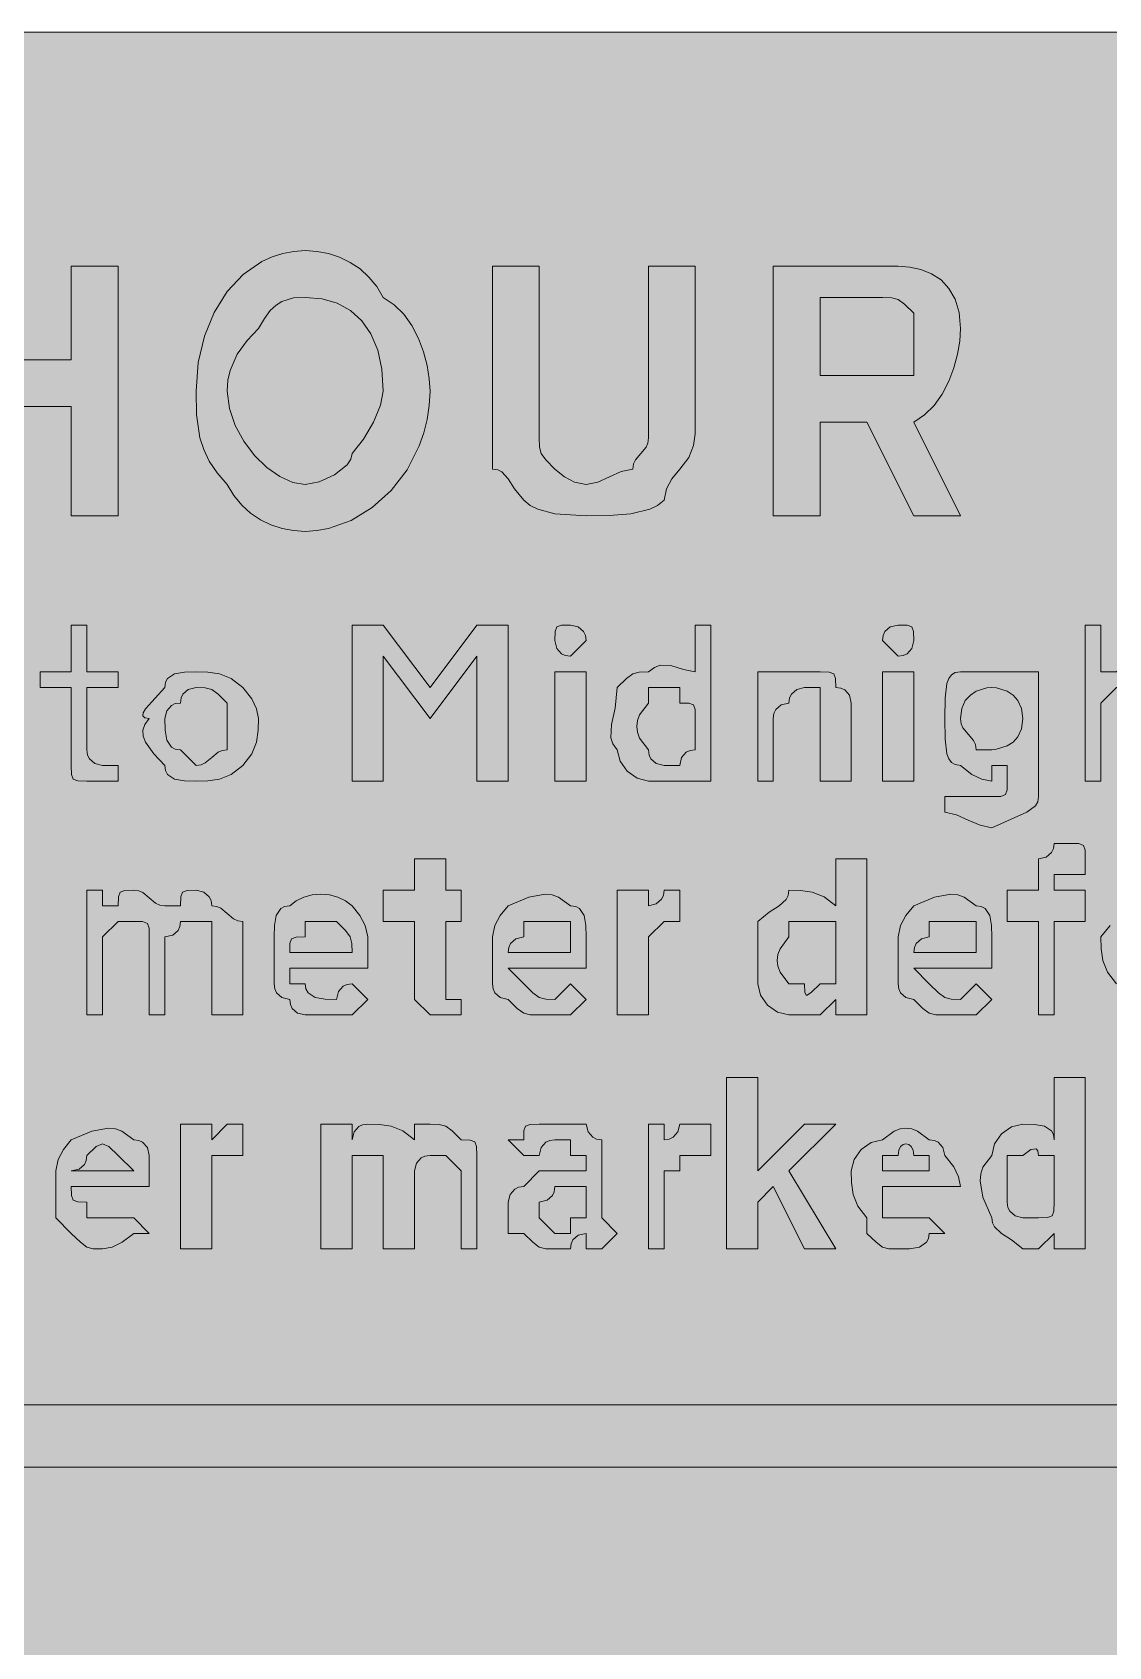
# Model space of a CAD drawing. Header units: metres. Extents: x 10 to 558, y 10 to 259.
# Drawn here: x 201.2 to 284, y 134.5 to 258.7 of the extents above; entities that cross this region are included whole.
import ezdxf

# ---------------------------------------------------------------- set-up
doc = ezdxf.new("R2010")
doc.units = ezdxf.units.M
for name, color, linetype, true_color in [('FILL_FIREBRICK_C36B00', 7, 'Continuous', 0xc36b00), ('FILL_WHITE_FFFFFF', 7, 'Continuous', 0xffffff), ('STROKE_WHITE_FFFFFF', 7, 'Continuous', 0xffffff)]:
    doc.layers.add(name, color=color, linetype=linetype, true_color=true_color)

msp = doc.modelspace()

# ---------------------------------------------------------------- hatches: boundary and pattern name
at = {"layer": 'FILL_FIREBRICK_C36B00', "true_color": 0xc36b00}
h = msp.add_hatch(color=7, dxfattribs=at)
h.dxf.hatch_style = 1
h.paths.add_polyline_path([(551.8, 258.67), (552.54, 258.51), (553.8, 257.97), (554.83, 257.2), (555.75, 256.32), (556.54, 255.82), (557.14, 255.23), (557.56, 254.59), (557.85, 253.92), (558.11, 252.61), (558.15, 251.52), (558.15, 17.52), (558.15, 15.12), (557.44, 14.24), (556.95, 13.47), (556.46, 12.93), (556.15, 12.77), (555.75, 12.72), (555.3, 11.93), (554.83, 11.33), (554.34, 10.91), (553.8, 10.62), (552.54, 10.36), (550.95, 10.32), (16.95, 10.32), (13.35, 10.32), (13.3, 10.72), (13.14, 11.03), (12.6, 11.52), (11.83, 12.01), (10.95, 12.72), (10.26, 13.64), (9.9, 14.67), (9.77, 15.93), (9.75, 17.52), (9.75, 251.52), (9.75, 253.92), (9.8, 254.32), (9.94, 254.63), (10.35, 255.12), (10.76, 255.61), (10.9, 255.92), (10.95, 256.32), (11.83, 256.51), (12.6, 256.92), (13.35, 257.52), (14.25, 257.71), (15.15, 258.12), (16.05, 258.53), (16.95, 258.72), (550.95, 258.72), (551.8, 258.67)])
at = {"layer": 'FILL_WHITE_FFFFFF', "true_color": 0xffffff}
h = msp.add_hatch(color=7, dxfattribs=at)
h.dxf.hatch_style = 1
h.paths.add_polyline_path([(223.93, 241.69), (224.79, 241.41), (225.6, 241.02), (226.36, 240.51), (227.04, 239.89), (227.65, 239.16), (228.15, 238.32), (228.99, 237.76), (229.72, 237.03), (230.34, 236.15), (230.85, 235.17), (231.24, 234.14), (231.52, 233.09), (231.69, 232.07), (231.75, 231.12), (231.69, 230.01), (231.53, 228.93), (231.28, 227.9), (230.92, 226.9), (229.98, 225.07), (228.75, 223.47), (227.3, 222.16), (225.67, 221.16), (223.94, 220.54), (223.05, 220.38), (222.15, 220.32), (221.25, 220.38), (220.37, 220.54), (219.51, 220.83), (218.7, 221.22), (217.94, 221.73), (217.26, 222.34), (216.65, 223.08), (216.15, 223.92), (215.36, 224.82), (214.76, 225.72), (214.34, 226.62), (214.05, 227.52), (213.79, 229.32), (213.75, 231.12), (213.91, 233.31), (214.39, 235.34), (215.14, 237.17), (216.15, 238.77), (217.38, 240.08), (218.81, 241.08), (219.59, 241.44), (220.41, 241.7), (221.26, 241.86), (222.15, 241.92), (223.05, 241.86), (223.93, 241.69)])
h.paths.add_polyline_path([(220.35, 238.02), (219.9, 237.73), (219.45, 237.31), (219, 236.71), (218.55, 235.92), (217.67, 235), (216.9, 233.97), (216.36, 232.71), (216.2, 231.97), (216.15, 231.12), (216.31, 229.78), (216.75, 228.48), (217.42, 227.26), (218.25, 226.17), (219.2, 225.25), (220.2, 224.54), (221.2, 224.08), (222.15, 223.92), (223.22, 224.13), (224.4, 224.67), (225.36, 225.44), (225.64, 225.87), (225.75, 226.32), (226.63, 227.41), (227.4, 228.72), (227.94, 230.03), (228.15, 231.12), (228.04, 232.81), (227.72, 234.27), (227.2, 235.51), (226.5, 236.52), (225.63, 237.31), (224.61, 237.87), (223.44, 238.21), (222.15, 238.32), (221.25, 238.28), (220.35, 238.02)], flags=16)
h = msp.add_hatch(color=7, dxfattribs=at)
h.dxf.hatch_style = 1
h.paths.add_polyline_path([(204.15, 229.92), (195.75, 229.92), (195.75, 221.52), (192.15, 221.52), (192.15, 240.72), (195.75, 240.72), (195.75, 233.52), (204.15, 233.52), (204.15, 240.72), (207.75, 240.72), (207.75, 221.52), (204.15, 221.52), (204.15, 229.92)])
h = msp.add_hatch(color=7, dxfattribs=at)
h.dxf.hatch_style = 1
h.paths.add_polyline_path([(240.15, 228.72), (240.15, 227.52), (240.17, 226.81), (240.3, 226.32), (240.66, 225.83), (241.35, 225.12), (242.1, 224.52), (242.87, 224.11), (243.75, 223.92), (244.65, 224.11), (245.55, 224.52), (246.45, 224.93), (247.35, 225.12), (247.4, 225.52), (247.54, 225.83), (247.95, 226.32), (248.36, 226.81), (248.5, 227.12), (248.55, 227.52), (248.55, 228.72), (248.55, 240.72), (252.15, 240.72), (252.15, 228.72), (252.13, 227.82), (252, 226.92), (251.64, 226.02), (250.95, 225.12), (250.35, 224.37), (249.94, 223.6), (249.75, 222.72), (249.25, 222.32), (248.64, 222.03), (247.2, 221.67), (245.53, 221.54), (243.75, 221.52), (241.35, 221.67), (240.04, 222.03), (239.45, 222.32), (238.95, 222.72), (238.24, 223.6), (237.75, 224.37), (237.26, 224.91), (236.95, 225.07), (236.55, 225.12), (236.55, 228.72), (236.55, 240.72), (240.15, 240.72), (240.15, 228.72)])
h = msp.add_hatch(color=7, dxfattribs=at)
h.dxf.hatch_style = 1
h.paths.add_polyline_path([(267.75, 240.72), (268.65, 240.66), (269.51, 240.48), (270.32, 240.15), (271.05, 239.67), (271.66, 239.02), (272.14, 238.19), (272.44, 237.16), (272.55, 235.92), (272.49, 234.97), (272.32, 233.95), (272.04, 232.9), (271.65, 231.87), (271.14, 230.89), (270.52, 230.01), (269.79, 229.28), (268.95, 228.72), (272.55, 221.52), (268.95, 221.52), (265.35, 228.72), (261.75, 228.72), (261.75, 221.52), (258.15, 221.52), (258.15, 240.72), (267.75, 240.72)])
h.paths.add_polyline_path([(268.95, 232.32), (268.95, 234.72), (268.95, 237.12), (268.24, 237.81), (267.75, 238.17), (267.26, 238.3), (266.55, 238.32), (261.75, 238.32), (261.75, 232.32), (266.55, 232.32), (268.95, 232.32)], flags=16)
h = msp.add_hatch(color=7, dxfattribs=at)
h.dxf.hatch_style = 1
h.paths.add_polyline_path([(205.4, 203.12), (205.54, 202.83), (205.95, 202.47), (206.55, 202.32), (207.75, 202.32), (207.75, 201.12), (205.35, 201.12), (204.66, 201.14), (204.3, 201.27), (204.17, 201.63), (204.15, 202.32), (204.15, 208.32), (201.75, 208.32), (201.75, 209.52), (204.15, 209.52), (204.15, 213.12), (205.35, 213.12), (205.35, 209.52), (207.75, 209.52), (207.75, 208.32), (205.35, 208.32), (205.35, 203.52), (205.4, 203.12)])
h = msp.add_hatch(color=7, dxfattribs=at)
h.dxf.hatch_style = 1
h.paths.add_polyline_path([(225.75, 213.12), (228.15, 213.12), (231.75, 208.32), (235.35, 213.12), (237.75, 213.12), (237.75, 201.12), (235.35, 201.12), (235.35, 210.72), (231.75, 205.92), (228.15, 210.72), (228.15, 201.12), (225.75, 201.12), (225.75, 213.12)])
h = msp.add_hatch(color=7, dxfattribs=at)
h.dxf.hatch_style = 1
h.paths.add_polyline_path([(242.55, 210.72), (242.15, 210.77), (241.86, 210.91), (241.5, 211.32), (241.35, 211.92), (241.37, 212.61), (241.5, 212.97), (241.86, 213.1), (242.55, 213.12), (243.15, 212.97), (243.56, 212.61), (243.7, 212.32), (243.75, 211.92), (242.55, 210.72)])
h = msp.add_hatch(color=7, dxfattribs=at)
h.dxf.hatch_style = 1
h.paths.add_polyline_path([(248.55, 201.12), (247.67, 201.33), (246.9, 201.87), (246.36, 202.64), (246.15, 203.52), (245.81, 203.97), (245.64, 204.44), (245.7, 205.47), (245.98, 206.73), (246.15, 208.32), (246.86, 209.01), (247.35, 209.37), (247.84, 209.5), (248.55, 209.52), (249, 209.86), (249.45, 210.03), (250.35, 209.97), (251.25, 209.69), (252.15, 209.52), (252.15, 213.12), (253.35, 213.12), (253.35, 201.12), (252.15, 201.12), (249.75, 201.12), (248.55, 201.12)])
h.paths.add_polyline_path([(251.46, 203.33), (251.75, 203.47), (252.15, 203.52), (252.15, 204.72), (252.15, 205.92), (252.13, 206.61), (252, 206.97), (251.64, 207.1), (250.95, 207.12), (250.95, 208.32), (249.75, 208.32), (248.55, 208.32), (248.55, 207.12), (247.87, 206.22), (247.71, 205.77), (247.65, 205.32), (247.71, 204.87), (247.87, 204.42), (248.55, 203.52), (248.6, 203.12), (248.74, 202.83), (249.15, 202.47), (249.75, 202.32), (250.95, 202.32), (251.1, 202.92), (251.46, 203.33)], flags=16)
h = msp.add_hatch(color=7, dxfattribs=at)
h.dxf.hatch_style = 1
h.paths.add_polyline_path([(268.8, 211.32), (268.44, 210.91), (268.15, 210.77), (267.75, 210.72), (266.55, 211.92), (266.6, 212.32), (266.74, 212.61), (267.15, 212.97), (267.75, 213.12), (268.44, 213.1), (268.8, 212.97), (268.93, 212.61), (268.95, 211.92), (268.8, 211.32)])
h = msp.add_hatch(color=7, dxfattribs=at)
h.dxf.hatch_style = 1
h.paths.add_polyline_path([(286.95, 208.32), (285.75, 208.32), (284.55, 208.32), (283.35, 207.12), (283.35, 201.12), (282.15, 201.12), (282.15, 213.12), (283.35, 213.12), (283.35, 209.52), (284.55, 209.52), (284.95, 209.86), (285.26, 210.03), (285.52, 210.05), (285.75, 209.97), (286.24, 209.69), (286.95, 209.52), (287.55, 209.37), (287.96, 209.01), (288.1, 208.72), (288.15, 208.32), (288.15, 207.12), (288.15, 201.12), (286.95, 201.12), (286.95, 207.12), (286.95, 208.32)])
h = msp.add_hatch(color=7, dxfattribs=at)
h.dxf.hatch_style = 1
h.paths.add_polyline_path([(209.66, 206.13), (209.69, 206.36), (209.85, 206.67), (211.35, 208.32), (211.4, 208.72), (211.56, 209.01), (212.1, 209.37), (212.87, 209.5), (213.75, 209.52), (214.65, 209.5), (215.55, 209.37), (216.45, 209.01), (217.35, 208.32), (218.04, 207.44), (218.4, 206.67), (218.55, 205.92), (218.53, 205.02), (218.4, 204.12), (218.04, 203.22), (217.35, 202.32), (216.45, 201.63), (215.55, 201.27), (214.65, 201.14), (213.75, 201.12), (212.87, 201.14), (212.1, 201.27), (211.56, 201.63), (211.4, 201.92), (211.35, 202.32), (210.49, 203.22), (209.85, 204.12), (209.69, 204.57), (209.66, 205.02), (209.81, 205.47), (210.15, 205.92), (209.81, 205.97), (209.66, 206.13)])
h.paths.add_polyline_path([(212.74, 207.81), (212.6, 207.52), (212.55, 207.12), (212.15, 207.07), (211.86, 206.93), (211.5, 206.52), (211.35, 205.92), (211.37, 205.04), (211.5, 204.27), (211.86, 203.73), (212.15, 203.57), (212.55, 203.52), (213.75, 202.32), (214.15, 202.37), (214.46, 202.51), (214.95, 202.92), (215.44, 203.33), (215.75, 203.47), (216.15, 203.52), (216.15, 205.92), (216.15, 207.12), (215.44, 207.81), (214.95, 208.17), (214.46, 208.3), (213.75, 208.32), (213.15, 208.17), (212.74, 207.81)], flags=16)
h = msp.add_hatch(color=7, dxfattribs=at)
h.dxf.hatch_style = 1
h.paths.add_polyline_path([(241.35, 201.12), (241.35, 209.52), (243.75, 209.52), (243.75, 201.12), (241.35, 201.12)])
h = msp.add_hatch(color=7, dxfattribs=at)
h.dxf.hatch_style = 1
h.paths.add_polyline_path([(259.95, 208.17), (259.54, 207.81), (259.4, 207.52), (259.35, 207.12), (258.75, 206.97), (258.34, 206.61), (258.2, 206.32), (258.15, 205.92), (258.15, 201.12), (256.95, 201.12), (256.95, 209.52), (258.15, 209.52), (260.55, 209.52), (261.75, 209.52), (262.44, 209.5), (262.8, 209.37), (262.93, 209.01), (262.95, 208.32), (263.35, 208.27), (263.64, 208.13), (264, 207.72), (264.15, 207.12), (264.15, 201.12), (261.75, 201.12), (261.75, 207.12), (261.75, 208.32), (260.55, 208.32), (259.95, 208.17)])
h = msp.add_hatch(color=7, dxfattribs=at)
h.dxf.hatch_style = 1
h.paths.add_polyline_path([(266.55, 201.12), (266.55, 209.52), (268.95, 209.52), (268.95, 201.12), (266.55, 201.12)])
h = msp.add_hatch(color=7, dxfattribs=at)
h.dxf.hatch_style = 1
h.paths.add_polyline_path([(278.55, 201.12), (278.55, 199.92), (278.49, 199.52), (278.32, 199.21), (277.65, 198.72), (274.95, 197.52), (274.05, 197.71), (273.15, 198.12), (272.25, 198.53), (271.35, 198.72), (271.35, 199.92), (274.95, 199.92), (275.64, 199.94), (276, 200.07), (276.13, 200.43), (276.15, 201.12), (276.15, 202.32), (274.95, 202.32), (274.95, 201.12), (274.2, 201.27), (273.43, 201.63), (272.55, 202.32), (272.15, 202.38), (271.86, 202.54), (271.64, 202.83), (271.5, 203.22), (271.37, 204.34), (271.35, 205.92), (271.37, 207.49), (271.5, 208.62), (271.64, 209.01), (271.86, 209.29), (272.15, 209.46), (272.55, 209.52), (274.95, 209.52), (276.15, 209.52), (277.35, 209.52), (278.55, 209.52), (278.55, 201.12)])
h.paths.add_polyline_path([(273.75, 208.02), (273.31, 207.73), (272.92, 207.31), (272.65, 206.71), (272.55, 205.92), (272.6, 205.52), (272.74, 205.21), (273.15, 204.72), (273.56, 204.23), (273.7, 203.92), (273.75, 203.52), (274.95, 203.52), (275.32, 203.56), (276.15, 203.82), (276.59, 204.11), (276.97, 204.53), (277.25, 205.13), (277.35, 205.92), (277.25, 206.71), (276.97, 207.31), (276.59, 207.73), (276.15, 208.02), (275.32, 208.28), (274.95, 208.32), (274.57, 208.28), (273.75, 208.02)], flags=16)
h = msp.add_hatch(color=7, dxfattribs=at)
h.dxf.hatch_style = 1
h.paths.add_polyline_path([(279.75, 183.12), (278.55, 183.12), (278.55, 190.32), (276.15, 190.32), (276.15, 192.72), (278.55, 192.72), (278.55, 193.92), (278.55, 195.12), (279.15, 195.27), (279.56, 195.63), (279.7, 195.92), (279.75, 196.32), (280.95, 196.32), (281.64, 196.3), (282, 196.17), (282.13, 195.81), (282.15, 195.12), (282.15, 193.92), (280.95, 193.92), (279.75, 193.92), (279.75, 192.72), (282.15, 192.72), (282.15, 190.32), (279.75, 190.32), (279.75, 183.12)])
h = msp.add_hatch(color=7, dxfattribs=at)
h.dxf.hatch_style = 1
h.paths.add_polyline_path([(234.15, 184.32), (234.15, 183.12), (231.75, 183.12), (230.55, 184.32), (230.55, 185.52), (230.55, 190.32), (228.15, 190.32), (228.15, 192.72), (230.55, 192.72), (230.55, 195.12), (232.95, 195.12), (232.95, 192.72), (234.15, 192.72), (234.15, 190.32), (232.95, 190.32), (232.95, 185.52), (232.95, 184.32), (234.15, 184.32)])
h = msp.add_hatch(color=7, dxfattribs=at)
h.dxf.hatch_style = 1
h.paths.add_polyline_path([(260.55, 183.12), (259.35, 183.12), (258.47, 183.33), (257.7, 183.87), (257.16, 184.64), (256.95, 185.52), (256.95, 190.32), (257.83, 191.03), (258.6, 191.52), (259.14, 192.01), (259.3, 192.32), (259.35, 192.72), (260.25, 192.7), (261.15, 192.57), (262.05, 192.21), (262.95, 191.52), (262.95, 195.12), (265.35, 195.12), (265.35, 183.12), (262.95, 183.12), (262.95, 184.32), (261.75, 183.12), (260.55, 183.12)])
h.paths.add_polyline_path([(262.95, 186.72), (262.95, 189.12), (262.95, 190.32), (261.75, 190.32), (259.35, 190.32), (259.35, 189.12), (258.67, 188.22), (258.51, 187.77), (258.45, 187.32), (258.51, 186.87), (258.67, 186.42), (259.35, 185.52), (260.55, 185.52), (260.57, 184.84), (260.7, 184.62), (261.06, 184.84), (261.75, 185.52), (262.95, 185.52), (262.95, 186.72)], flags=16)
h = msp.add_hatch(color=7, dxfattribs=at)
h.dxf.hatch_style = 1
h.paths.add_polyline_path([(206.55, 191.52), (207.75, 191.52), (207.77, 192.21), (207.9, 192.57), (208.26, 192.7), (208.95, 192.72), (209.35, 192.67), (209.66, 192.53), (210.15, 192.12), (210.64, 191.71), (210.95, 191.57), (211.35, 191.52), (212.55, 191.52), (212.57, 192.21), (212.7, 192.57), (213.06, 192.7), (213.75, 192.72), (214.35, 192.57), (214.76, 192.21), (214.9, 191.92), (214.95, 191.52), (215.35, 191.47), (215.66, 191.33), (216.15, 190.92), (216.64, 190.51), (216.95, 190.37), (217.35, 190.32), (217.35, 189.12), (217.35, 183.12), (214.95, 183.12), (214.95, 189.12), (214.95, 190.32), (213.75, 190.32), (212.55, 190.32), (212.5, 189.92), (212.36, 189.63), (211.95, 189.27), (211.35, 189.12), (211.35, 183.12), (210.15, 183.12), (210.15, 189.12), (210.13, 189.81), (210, 190.17), (209.64, 190.3), (208.95, 190.32), (207.75, 190.32), (206.55, 189.12), (206.55, 183.12), (205.35, 183.12), (205.35, 192.72), (206.55, 192.72), (206.55, 191.52)])
h = msp.add_hatch(color=7, dxfattribs=at)
h.dxf.hatch_style = 1
h.paths.add_polyline_path([(249.15, 191.67), (249.56, 192.03), (249.7, 192.32), (249.75, 192.72), (250.95, 192.72), (250.95, 190.32), (249.75, 190.32), (248.55, 189.12), (248.55, 183.12), (246.15, 183.12), (246.15, 192.72), (248.55, 192.72), (248.55, 191.52), (249.15, 191.67)])
h = msp.add_hatch(color=7, dxfattribs=at)
h.dxf.hatch_style = 1
h.paths.add_polyline_path([(221.14, 183.63), (221, 183.92), (220.95, 184.32), (220.35, 184.47), (219.94, 184.83), (219.8, 185.12), (219.75, 185.52), (219.75, 189.12), (219.77, 190), (219.9, 190.77), (220.26, 191.31), (220.55, 191.47), (220.95, 191.52), (221.45, 191.91), (222.04, 192.19), (222.68, 192.36), (223.35, 192.42), (224.02, 192.36), (224.66, 192.19), (225.25, 191.91), (225.75, 191.52), (226.35, 190.77), (226.76, 190), (226.95, 189.12), (226.95, 186.72), (220.95, 186.72), (220.95, 185.52), (222.15, 185.52), (222.2, 185.12), (222.36, 184.83), (222.9, 184.47), (223.67, 184.34), (224.55, 184.32), (224.7, 184.92), (225.06, 185.33), (225.35, 185.47), (225.75, 185.52), (226.95, 184.32), (225.75, 183.12), (222.15, 183.12), (221.55, 183.27), (221.14, 183.63)])
h.paths.add_polyline_path([(225.73, 188.63), (225.6, 189.12), (225.24, 189.61), (224.55, 190.32), (222.15, 190.32), (222.15, 189.12), (221.46, 189.1), (221.1, 188.97), (220.97, 188.61), (220.95, 187.92), (225.75, 187.92), (225.73, 188.63)], flags=16)
h = msp.add_hatch(color=7, dxfattribs=at)
h.dxf.hatch_style = 1
h.paths.add_polyline_path([(238.95, 183.27), (238.46, 183.63), (237.75, 184.32), (237.15, 184.47), (236.74, 184.83), (236.6, 185.12), (236.55, 185.52), (236.55, 189.12), (236.74, 190), (237.15, 190.77), (237.75, 191.52), (239.34, 192.19), (240.6, 192.42), (241.14, 192.36), (241.63, 192.19), (242.55, 191.52), (242.95, 191.47), (243.24, 191.31), (243.6, 190.77), (243.73, 190), (243.75, 189.12), (243.75, 186.72), (237.75, 186.72), (238.95, 185.52), (239.66, 184.83), (240.15, 184.47), (240.64, 184.34), (241.35, 184.32), (242.55, 185.52), (243.75, 184.32), (242.55, 183.12), (240.15, 183.12), (239.44, 183.14), (238.95, 183.27)])
h.paths.add_polyline_path([(242.55, 190.32), (241.35, 190.32), (238.95, 190.32), (238.95, 189.12), (238.35, 188.97), (237.94, 188.61), (237.8, 188.32), (237.75, 187.92), (242.55, 187.92), (242.55, 190.32)], flags=16)
h = msp.add_hatch(color=7, dxfattribs=at)
h.dxf.hatch_style = 1
h.paths.add_polyline_path([(270.15, 183.27), (269.66, 183.63), (268.95, 184.32), (268.35, 184.47), (267.94, 184.83), (267.8, 185.12), (267.75, 185.52), (267.75, 189.12), (267.94, 190), (268.35, 190.77), (268.95, 191.52), (270.54, 192.19), (271.8, 192.42), (272.34, 192.36), (272.83, 192.19), (273.75, 191.52), (274.15, 191.47), (274.44, 191.31), (274.8, 190.77), (274.93, 190), (274.95, 189.12), (274.95, 186.72), (268.95, 186.72), (270.15, 185.52), (270.86, 184.83), (271.35, 184.47), (271.84, 184.34), (272.55, 184.32), (273.75, 185.52), (274.95, 184.32), (273.75, 183.12), (271.35, 183.12), (270.64, 183.14), (270.15, 183.27)])
h.paths.add_polyline_path([(273.75, 190.32), (272.55, 190.32), (270.15, 190.32), (270.15, 189.12), (269.55, 188.97), (269.14, 188.61), (269, 188.32), (268.95, 187.92), (273.75, 187.92), (273.75, 190.32)], flags=16)
h = msp.add_hatch(color=7, dxfattribs=at)
h.dxf.hatch_style = 1
h.paths.add_polyline_path([(285.94, 183.63), (285.8, 183.92), (285.75, 184.32), (285.06, 184.34), (284.7, 184.47), (284.57, 184.83), (284.55, 185.52), (283.86, 186.42), (283.5, 187.32), (283.37, 188.22), (283.35, 189.12), (284.06, 190), (284.55, 190.77), (285.04, 191.31), (285.35, 191.47), (285.75, 191.52), (286.25, 191.91), (286.84, 192.19), (287.48, 192.36), (288.15, 192.42), (288.82, 192.36), (289.46, 192.19), (290.05, 191.91), (290.55, 191.52), (291.15, 190.77), (291.56, 190), (291.75, 189.12), (291.75, 186.72), (285.75, 186.72), (285.75, 185.52), (286.95, 185.52), (287, 185.12), (287.14, 184.83), (287.55, 184.47), (288.15, 184.32), (288.55, 184.37), (288.84, 184.51), (289.2, 184.92), (289.35, 185.52), (290.55, 185.52), (291.75, 184.32), (291.35, 184.27), (291.06, 184.13), (290.7, 183.72), (290.55, 183.12), (286.95, 183.12), (286.35, 183.27), (285.94, 183.63)])
h.paths.add_polyline_path([(289.35, 190.32), (288.15, 190.32), (286.95, 190.32), (286.35, 190.17), (285.94, 189.81), (285.8, 189.52), (285.75, 189.12), (285.75, 187.92), (289.35, 187.92), (289.35, 190.32)], flags=16)
h = msp.add_hatch(color=7, dxfattribs=at)
h.dxf.hatch_style = 1
h.paths.add_polyline_path([(260.55, 174.72), (262.95, 174.72), (259.35, 171.12), (262.95, 165.12), (260.55, 165.12), (258.15, 169.92), (256.95, 168.72), (256.95, 165.12), (254.55, 165.12), (254.55, 178.32), (256.95, 178.32), (256.95, 171.12), (260.55, 174.72)])
h = msp.add_hatch(color=7, dxfattribs=at)
h.dxf.hatch_style = 1
h.paths.add_polyline_path([(277.35, 165.12), (276.47, 165.83), (275.7, 166.32), (275.16, 166.81), (275, 167.12), (274.95, 167.52), (274.27, 169.11), (274.05, 170.37), (274.11, 170.91), (274.27, 171.4), (274.95, 172.32), (275.16, 173.2), (275.7, 173.97), (276.47, 174.51), (277.35, 174.72), (278.23, 174.7), (279, 174.57), (279.54, 174.21), (279.7, 173.92), (279.75, 173.52), (279.75, 178.32), (282.15, 178.32), (282.15, 165.12), (279.75, 165.12), (279.75, 166.32), (278.55, 165.12), (277.35, 165.12)])
h.paths.add_polyline_path([(279.6, 167.67), (279.73, 168.03), (279.75, 168.72), (279.75, 171.12), (279.75, 172.32), (278.55, 172.32), (278.5, 172.66), (278.36, 172.83), (277.95, 172.77), (277.35, 172.32), (276.15, 172.32), (276.15, 168.72), (276.2, 168.32), (276.34, 168.03), (276.75, 167.67), (277.35, 167.52), (278.55, 167.52), (279.24, 167.54), (279.6, 167.67)], flags=16)
h = msp.add_hatch(color=7, dxfattribs=at)
h.dxf.hatch_style = 1
h.paths.add_polyline_path([(205.35, 165.27), (204.86, 165.63), (204.15, 166.32), (202.95, 167.52), (202.95, 171.12), (203.14, 172), (203.55, 172.77), (204.15, 173.52), (205.74, 174.19), (207, 174.42), (207.54, 174.36), (208.03, 174.19), (208.95, 173.52), (209.35, 173.47), (209.64, 173.33), (210, 172.92), (210.15, 172.32), (210.15, 169.92), (204.15, 169.92), (204.17, 169.23), (204.3, 168.87), (204.66, 168.74), (205.35, 168.72), (205.35, 167.52), (207.75, 167.52), (208.95, 167.52), (210.15, 166.32), (208.95, 166.32), (208.07, 165.63), (207.3, 165.27), (206.55, 165.12), (205.84, 165.14), (205.35, 165.27)])
h.paths.add_polyline_path([(207.75, 172.32), (207.04, 172.99), (206.55, 173.22), (206.06, 172.99), (205.35, 172.32), (205.3, 171.92), (205.16, 171.63), (204.75, 171.27), (204.15, 171.12), (208.95, 171.12), (207.75, 172.32)], flags=16)
h = msp.add_hatch(color=7, dxfattribs=at)
h.dxf.hatch_style = 1
h.paths.add_polyline_path([(216.15, 174.72), (217.35, 174.72), (217.35, 172.32), (214.95, 172.32), (214.95, 171.12), (214.95, 165.12), (212.55, 165.12), (212.55, 174.72), (214.95, 174.72), (214.95, 173.52), (216.15, 174.72)])
h = msp.add_hatch(color=7, dxfattribs=at)
h.dxf.hatch_style = 1
h.paths.add_polyline_path([(225.75, 173.52), (225.9, 174.12), (226.26, 174.53), (226.55, 174.67), (226.95, 174.72), (227.85, 174.7), (228.75, 174.57), (229.65, 174.21), (230.55, 173.52), (230.55, 174.72), (231.75, 174.72), (232.46, 174.7), (232.95, 174.57), (233.44, 174.21), (234.15, 173.52), (234.84, 173.5), (235.2, 173.37), (235.33, 173.01), (235.35, 172.32), (235.35, 165.12), (234.15, 165.12), (234.15, 171.12), (232.95, 172.32), (231.75, 172.32), (231.35, 172.27), (231.06, 172.13), (230.7, 171.72), (230.55, 171.12), (230.55, 165.12), (228.15, 165.12), (228.15, 171.12), (228.15, 172.32), (226.95, 172.32), (225.75, 172.32), (225.75, 171.12), (225.75, 165.12), (223.35, 165.12), (223.35, 174.72), (225.75, 174.72), (225.75, 173.52)])
h = msp.add_hatch(color=7, dxfattribs=at)
h.dxf.hatch_style = 1
h.paths.add_polyline_path([(240.15, 165.27), (239.66, 165.63), (238.95, 166.32), (237.75, 166.32), (237.75, 168.72), (237.9, 169.32), (238.26, 169.73), (238.55, 169.87), (238.95, 169.92), (240.15, 171.12), (241.35, 171.12), (243.75, 171.12), (243.75, 172.32), (242.55, 172.32), (242.55, 173.52), (241.35, 173.52), (240.95, 173.47), (240.66, 173.33), (240.3, 172.92), (240.15, 172.32), (238.95, 172.32), (237.75, 173.52), (238.95, 173.52), (238.97, 174.21), (239.1, 174.57), (239.46, 174.7), (240.15, 174.72), (241.35, 174.72), (243.75, 174.72), (243.9, 174.12), (244.26, 173.71), (244.55, 173.57), (244.95, 173.52), (244.95, 172.32), (244.95, 169.92), (244.95, 167.52), (246.15, 166.32), (244.95, 165.12), (243.75, 165.12), (243.75, 166.32), (243.15, 166.17), (242.74, 165.81), (242.6, 165.52), (242.55, 165.12), (241.35, 165.12), (240.64, 165.14), (240.15, 165.27)])
h.paths.add_polyline_path([(242.55, 167.52), (243.75, 167.52), (243.75, 169.92), (242.55, 169.92), (241.35, 169.92), (241.3, 169.52), (241.16, 169.23), (240.75, 168.87), (240.15, 168.72), (240.15, 167.52), (241.35, 166.32), (242.55, 166.32), (242.55, 167.52)], flags=16)
h = msp.add_hatch(color=7, dxfattribs=at)
h.dxf.hatch_style = 1
h.paths.add_polyline_path([(250.15, 173.57), (250.44, 173.71), (250.8, 174.12), (250.95, 174.72), (253.35, 174.72), (253.35, 172.32), (250.95, 172.32), (250.95, 171.12), (249.75, 171.12), (249.75, 165.12), (248.55, 165.12), (248.55, 174.72), (249.75, 174.72), (249.75, 173.52), (250.15, 173.57)])
h = msp.add_hatch(color=7, dxfattribs=at)
h.dxf.hatch_style = 1
h.paths.add_polyline_path([(266.55, 165.27), (266.06, 165.63), (265.35, 166.32), (265.35, 167.52), (264.66, 168.42), (264.3, 169.32), (264.17, 170.22), (264.15, 171.12), (264.36, 172), (264.9, 172.77), (265.67, 173.31), (266.55, 173.52), (267.45, 174.19), (267.9, 174.36), (268.35, 174.42), (268.8, 174.36), (269.25, 174.19), (270.15, 173.52), (270.55, 173.47), (270.84, 173.33), (271.2, 172.92), (271.35, 172.32), (272.04, 171.44), (272.4, 170.67), (272.55, 169.92), (266.55, 169.92), (266.55, 168.72), (266.55, 167.52), (268.95, 167.52), (270.15, 167.52), (271.35, 166.32), (270.15, 166.32), (270.1, 165.92), (269.94, 165.63), (269.4, 165.27), (268.63, 165.14), (267.75, 165.12), (267.04, 165.14), (266.55, 165.27)])
h.paths.add_polyline_path([(270.15, 172.32), (268.95, 172.32), (268.9, 172.71), (268.76, 172.99), (268.57, 173.16), (268.35, 173.22), (268.13, 173.16), (267.94, 172.99), (267.8, 172.71), (267.75, 172.32), (266.55, 172.32), (266.55, 171.12), (270.15, 171.12), (270.15, 172.32)], flags=16)
h = msp.add_hatch(color=7, dxfattribs=at)
h.dxf.hatch_style = 1
h.paths.add_polyline_path([(490.95, 157.92), (498.15, 157.92), (505.35, 150.72), (498.15, 143.52), (490.95, 143.52), (495.75, 148.32), (62.55, 148.32), (62.55, 153.12), (495.75, 153.12), (490.95, 157.92)])

# ---------------------------------------------------------------- linework, layer by layer
at = {"layer": 'FILL_FIREBRICK_C36B00', "lineweight": 0, "true_color": 0xc36b00}
msp.add_lwpolyline([(16.95, 258.72), (550.95, 258.72)], dxfattribs=at)
at = {"layer": 'FILL_WHITE_FFFFFF', "lineweight": 0, "true_color": 0xffffff}
for points in [[(223.93, 241.69), (224.79, 241.41), (225.6, 241.02), (226.36, 240.51), (227.04, 239.89), (227.65, 239.16), (228.15, 238.32), (228.99, 237.76), (229.72, 237.03), (230.34, 236.15), (230.85, 235.17), (231.24, 234.14), (231.52, 233.09), (231.69, 232.07), (231.75, 231.12), (231.69, 230.01), (231.53, 228.93), (231.28, 227.9), (230.92, 226.9), (229.98, 225.07), (228.75, 223.47), (227.3, 222.16), (225.67, 221.16), (223.94, 220.54), (223.05, 220.38), (222.15, 220.32), (221.25, 220.38), (220.37, 220.54), (219.51, 220.83), (218.7, 221.22), (217.94, 221.73), (217.26, 222.34), (216.65, 223.08), (216.15, 223.92), (215.36, 224.82), (214.76, 225.72), (214.34, 226.62), (214.05, 227.52), (213.79, 229.32), (213.75, 231.12), (213.91, 233.31), (214.39, 235.34), (215.14, 237.17), (216.15, 238.77), (217.38, 240.08), (218.81, 241.08), (219.59, 241.44), (220.41, 241.7), (221.26, 241.86), (222.15, 241.92), (223.05, 241.86)], [(204.15, 229.92), (195.75, 229.92), (195.75, 221.52), (192.15, 221.52), (192.15, 240.72), (195.75, 240.72), (195.75, 233.52), (204.15, 233.52), (204.15, 240.72), (207.75, 240.72), (207.75, 221.52), (204.15, 221.52)], [(240.15, 228.72), (240.15, 227.52), (240.17, 226.81), (240.3, 226.32), (240.66, 225.83), (241.35, 225.12), (242.1, 224.52), (242.87, 224.11), (243.75, 223.92), (244.65, 224.11), (245.55, 224.52), (246.45, 224.93), (247.35, 225.12), (247.4, 225.52), (247.54, 225.83), (247.95, 226.32), (248.36, 226.81), (248.5, 227.12), (248.55, 227.52), (248.55, 228.72), (248.55, 240.72), (252.15, 240.72), (252.15, 228.72), (252.13, 227.82), (252, 226.92), (251.64, 226.02), (250.95, 225.12), (250.35, 224.37), (249.94, 223.6), (249.75, 222.72), (249.25, 222.32), (248.64, 222.03), (247.2, 221.67), (245.53, 221.54), (243.75, 221.52), (241.35, 221.67), (240.04, 222.03), (239.45, 222.32), (238.95, 222.72), (238.24, 223.6), (237.75, 224.37), (237.26, 224.91), (236.95, 225.07), (236.55, 225.12), (236.55, 228.72), (236.55, 240.72), (240.15, 240.72)], [(267.75, 240.72), (268.65, 240.66), (269.51, 240.48), (270.32, 240.15), (271.05, 239.67), (271.66, 239.02), (272.14, 238.19), (272.44, 237.16), (272.55, 235.92), (272.49, 234.97), (272.32, 233.95), (272.04, 232.9), (271.65, 231.87), (271.14, 230.89), (270.52, 230.01), (269.79, 229.28), (268.95, 228.72), (272.55, 221.52), (268.95, 221.52), (265.35, 228.72), (261.75, 228.72), (261.75, 221.52), (258.15, 221.52), (258.15, 240.72)], [(220.35, 238.02), (219.9, 237.73), (219.45, 237.31), (219, 236.71), (218.55, 235.92), (217.67, 235), (216.9, 233.97), (216.36, 232.71), (216.2, 231.97), (216.15, 231.12), (216.31, 229.78), (216.75, 228.48), (217.42, 227.26), (218.25, 226.17), (219.2, 225.25), (220.2, 224.54), (221.2, 224.08), (222.15, 223.92), (223.22, 224.13), (224.4, 224.67), (225.36, 225.44), (225.64, 225.87), (225.75, 226.32), (226.63, 227.41), (227.4, 228.72), (227.94, 230.03), (228.15, 231.12), (228.04, 232.81), (227.72, 234.27), (227.2, 235.51), (226.5, 236.52), (225.63, 237.31), (224.61, 237.87), (223.44, 238.21), (222.15, 238.32), (221.25, 238.28)], [(268.95, 232.32), (268.95, 234.72), (268.95, 237.12), (268.24, 237.81), (267.75, 238.17), (267.26, 238.3), (266.55, 238.32), (261.75, 238.32), (261.75, 232.32), (266.55, 232.32)], [(205.4, 203.12), (205.54, 202.83), (205.95, 202.47), (206.55, 202.32), (207.75, 202.32), (207.75, 201.12), (205.35, 201.12), (204.66, 201.14), (204.3, 201.27), (204.17, 201.63), (204.15, 202.32), (204.15, 208.32), (201.75, 208.32), (201.75, 209.52), (204.15, 209.52), (204.15, 213.12), (205.35, 213.12), (205.35, 209.52), (207.75, 209.52), (207.75, 208.32), (205.35, 208.32), (205.35, 203.52)], [(225.75, 213.12), (228.15, 213.12), (231.75, 208.32), (235.35, 213.12), (237.75, 213.12), (237.75, 201.12), (235.35, 201.12), (235.35, 210.72), (231.75, 205.92), (228.15, 210.72), (228.15, 201.12), (225.75, 201.12)], [(242.55, 210.72), (242.15, 210.77), (241.86, 210.91), (241.5, 211.32), (241.35, 211.92), (241.37, 212.61), (241.5, 212.97), (241.86, 213.1), (242.55, 213.12), (243.15, 212.97), (243.56, 212.61), (243.7, 212.32), (243.75, 211.92)], [(248.55, 201.12), (247.67, 201.33), (246.9, 201.87), (246.36, 202.64), (246.15, 203.52), (245.81, 203.97), (245.64, 204.44), (245.7, 205.47), (245.98, 206.73), (246.15, 208.32), (246.86, 209.01), (247.35, 209.37), (247.84, 209.5), (248.55, 209.52), (249, 209.86), (249.45, 210.03), (250.35, 209.97), (251.25, 209.69), (252.15, 209.52), (252.15, 213.12), (253.35, 213.12), (253.35, 201.12), (252.15, 201.12), (249.75, 201.12)], [(268.8, 211.32), (268.44, 210.91), (268.15, 210.77), (267.75, 210.72), (266.55, 211.92), (266.6, 212.32), (266.74, 212.61), (267.15, 212.97), (267.75, 213.12), (268.44, 213.1), (268.8, 212.97), (268.93, 212.61), (268.95, 211.92)], [(286.95, 208.32), (285.75, 208.32), (284.55, 208.32), (283.35, 207.12), (283.35, 201.12), (282.15, 201.12), (282.15, 213.12), (283.35, 213.12), (283.35, 209.52), (284.55, 209.52), (284.95, 209.86), (285.26, 210.03), (285.52, 210.05), (285.75, 209.97), (286.24, 209.69), (286.95, 209.52), (287.55, 209.37), (287.96, 209.01), (288.1, 208.72), (288.15, 208.32), (288.15, 207.12), (288.15, 201.12), (286.95, 201.12), (286.95, 207.12)], [(209.66, 206.13), (209.69, 206.36), (209.85, 206.67), (211.35, 208.32), (211.4, 208.72), (211.56, 209.01), (212.1, 209.37), (212.87, 209.5), (213.75, 209.52), (214.65, 209.5), (215.55, 209.37), (216.45, 209.01), (217.35, 208.32), (218.04, 207.44), (218.4, 206.67), (218.55, 205.92), (218.53, 205.02), (218.4, 204.12), (218.04, 203.22), (217.35, 202.32), (216.45, 201.63), (215.55, 201.27), (214.65, 201.14), (213.75, 201.12), (212.87, 201.14), (212.1, 201.27), (211.56, 201.63), (211.4, 201.92), (211.35, 202.32), (210.49, 203.22), (209.85, 204.12), (209.69, 204.57), (209.66, 205.02), (209.81, 205.47), (210.15, 205.92), (209.81, 205.97)], [(241.35, 201.12), (241.35, 209.52), (243.75, 209.52), (243.75, 201.12)], [(259.95, 208.17), (259.54, 207.81), (259.4, 207.52), (259.35, 207.12), (258.75, 206.97), (258.34, 206.61), (258.2, 206.32), (258.15, 205.92), (258.15, 201.12), (256.95, 201.12), (256.95, 209.52), (258.15, 209.52), (260.55, 209.52), (261.75, 209.52), (262.44, 209.5), (262.8, 209.37), (262.93, 209.01), (262.95, 208.32), (263.35, 208.27), (263.64, 208.13), (264, 207.72), (264.15, 207.12), (264.15, 201.12), (261.75, 201.12), (261.75, 207.12), (261.75, 208.32), (260.55, 208.32)], [(266.55, 201.12), (266.55, 209.52), (268.95, 209.52), (268.95, 201.12)], [(278.55, 201.12), (278.55, 199.92), (278.49, 199.52), (278.32, 199.21), (277.65, 198.72), (274.95, 197.52), (274.05, 197.71), (273.15, 198.12), (272.25, 198.53), (271.35, 198.72), (271.35, 199.92), (274.95, 199.92), (275.64, 199.94), (276, 200.07), (276.13, 200.43), (276.15, 201.12), (276.15, 202.32), (274.95, 202.32), (274.95, 201.12), (274.2, 201.27), (273.43, 201.63), (272.55, 202.32), (272.15, 202.38), (271.86, 202.54), (271.64, 202.83), (271.5, 203.22), (271.37, 204.34), (271.35, 205.92), (271.37, 207.49), (271.5, 208.62), (271.64, 209.01), (271.86, 209.29), (272.15, 209.46), (272.55, 209.52), (274.95, 209.52), (276.15, 209.52), (277.35, 209.52), (278.55, 209.52)], [(212.74, 207.81), (212.6, 207.52), (212.55, 207.12), (212.15, 207.07), (211.86, 206.93), (211.5, 206.52), (211.35, 205.92), (211.37, 205.04), (211.5, 204.27), (211.86, 203.73), (212.15, 203.57), (212.55, 203.52), (213.75, 202.32), (214.15, 202.37), (214.46, 202.51), (214.95, 202.92), (215.44, 203.33), (215.75, 203.47), (216.15, 203.52), (216.15, 205.92), (216.15, 207.12), (215.44, 207.81), (214.95, 208.17), (214.46, 208.3), (213.75, 208.32), (213.15, 208.17)], [(251.46, 203.33), (251.75, 203.47), (252.15, 203.52), (252.15, 204.72), (252.15, 205.92), (252.13, 206.61), (252, 206.97), (251.64, 207.1), (250.95, 207.12), (250.95, 208.32), (249.75, 208.32), (248.55, 208.32), (248.55, 207.12), (247.87, 206.22), (247.71, 205.77), (247.65, 205.32), (247.71, 204.87), (247.87, 204.42), (248.55, 203.52), (248.6, 203.12), (248.74, 202.83), (249.15, 202.47), (249.75, 202.32), (250.95, 202.32), (251.1, 202.92)], [(273.75, 208.02), (273.31, 207.73), (272.92, 207.31), (272.65, 206.71), (272.55, 205.92), (272.6, 205.52), (272.74, 205.21), (273.15, 204.72), (273.56, 204.23), (273.7, 203.92), (273.75, 203.52), (274.95, 203.52), (275.32, 203.56), (276.15, 203.82), (276.59, 204.11), (276.97, 204.53), (277.25, 205.13), (277.35, 205.92), (277.25, 206.71), (276.97, 207.31), (276.59, 207.73), (276.15, 208.02), (275.32, 208.28), (274.95, 208.32), (274.57, 208.28)], [(279.75, 183.12), (278.55, 183.12), (278.55, 190.32), (276.15, 190.32), (276.15, 192.72), (278.55, 192.72), (278.55, 193.92), (278.55, 195.12), (279.15, 195.27), (279.56, 195.63), (279.7, 195.92), (279.75, 196.32), (280.95, 196.32), (281.64, 196.3), (282, 196.17), (282.13, 195.81), (282.15, 195.12), (282.15, 193.92), (280.95, 193.92), (279.75, 193.92), (279.75, 192.72), (282.15, 192.72), (282.15, 190.32), (279.75, 190.32)], [(234.15, 184.32), (234.15, 183.12), (231.75, 183.12), (230.55, 184.32), (230.55, 185.52), (230.55, 190.32), (228.15, 190.32), (228.15, 192.72), (230.55, 192.72), (230.55, 195.12), (232.95, 195.12), (232.95, 192.72), (234.15, 192.72), (234.15, 190.32), (232.95, 190.32), (232.95, 185.52), (232.95, 184.32)], [(260.55, 183.12), (259.35, 183.12), (258.47, 183.33), (257.7, 183.87), (257.16, 184.64), (256.95, 185.52), (256.95, 190.32), (257.83, 191.03), (258.6, 191.52), (259.14, 192.01), (259.3, 192.32), (259.35, 192.72), (260.25, 192.7), (261.15, 192.57), (262.05, 192.21), (262.95, 191.52), (262.95, 195.12), (265.35, 195.12), (265.35, 183.12), (262.95, 183.12), (262.95, 184.32), (261.75, 183.12)], [(206.55, 191.52), (207.75, 191.52), (207.77, 192.21), (207.9, 192.57), (208.26, 192.7), (208.95, 192.72), (209.35, 192.67), (209.66, 192.53), (210.15, 192.12), (210.64, 191.71), (210.95, 191.57), (211.35, 191.52), (212.55, 191.52), (212.57, 192.21), (212.7, 192.57), (213.06, 192.7), (213.75, 192.72), (214.35, 192.57), (214.76, 192.21), (214.9, 191.92), (214.95, 191.52), (215.35, 191.47), (215.66, 191.33), (216.15, 190.92), (216.64, 190.51), (216.95, 190.37), (217.35, 190.32), (217.35, 189.12), (217.35, 183.12), (214.95, 183.12), (214.95, 189.12), (214.95, 190.32), (213.75, 190.32), (212.55, 190.32), (212.5, 189.92), (212.36, 189.63), (211.95, 189.27), (211.35, 189.12), (211.35, 183.12), (210.15, 183.12), (210.15, 189.12), (210.13, 189.81), (210, 190.17), (209.64, 190.3), (208.95, 190.32), (207.75, 190.32), (206.55, 189.12), (206.55, 183.12), (205.35, 183.12), (205.35, 192.72), (206.55, 192.72)], [(249.15, 191.67), (249.56, 192.03), (249.7, 192.32), (249.75, 192.72), (250.95, 192.72), (250.95, 190.32), (249.75, 190.32), (248.55, 189.12), (248.55, 183.12), (246.15, 183.12), (246.15, 192.72), (248.55, 192.72), (248.55, 191.52)], [(221.14, 183.63), (221, 183.92), (220.95, 184.32), (220.35, 184.47), (219.94, 184.83), (219.8, 185.12), (219.75, 185.52), (219.75, 189.12), (219.77, 190), (219.9, 190.77), (220.26, 191.31), (220.55, 191.47), (220.95, 191.52), (221.45, 191.91), (222.04, 192.19), (222.68, 192.36), (223.35, 192.42), (224.02, 192.36), (224.66, 192.19), (225.25, 191.91), (225.75, 191.52), (226.35, 190.77), (226.76, 190), (226.95, 189.12), (226.95, 186.72), (220.95, 186.72), (220.95, 185.52), (222.15, 185.52), (222.2, 185.12), (222.36, 184.83), (222.9, 184.47), (223.67, 184.34), (224.55, 184.32), (224.7, 184.92), (225.06, 185.33), (225.35, 185.47), (225.75, 185.52), (226.95, 184.32), (225.75, 183.12), (222.15, 183.12), (221.55, 183.27)], [(238.95, 183.27), (238.46, 183.63), (237.75, 184.32), (237.15, 184.47), (236.74, 184.83), (236.6, 185.12), (236.55, 185.52), (236.55, 189.12), (236.74, 190), (237.15, 190.77), (237.75, 191.52), (239.34, 192.19), (240.6, 192.42), (241.14, 192.36), (241.63, 192.19), (242.55, 191.52), (242.95, 191.47), (243.24, 191.31), (243.6, 190.77), (243.73, 190), (243.75, 189.12), (243.75, 186.72), (237.75, 186.72), (238.95, 185.52), (239.66, 184.83), (240.15, 184.47), (240.64, 184.34), (241.35, 184.32), (242.55, 185.52), (243.75, 184.32), (242.55, 183.12), (240.15, 183.12), (239.44, 183.14)], [(270.15, 183.27), (269.66, 183.63), (268.95, 184.32), (268.35, 184.47), (267.94, 184.83), (267.8, 185.12), (267.75, 185.52), (267.75, 189.12), (267.94, 190), (268.35, 190.77), (268.95, 191.52), (270.54, 192.19), (271.8, 192.42), (272.34, 192.36), (272.83, 192.19), (273.75, 191.52), (274.15, 191.47), (274.44, 191.31), (274.8, 190.77), (274.93, 190), (274.95, 189.12), (274.95, 186.72), (268.95, 186.72), (270.15, 185.52), (270.86, 184.83), (271.35, 184.47), (271.84, 184.34), (272.55, 184.32), (273.75, 185.52), (274.95, 184.32), (273.75, 183.12), (271.35, 183.12), (270.64, 183.14)], [(225.73, 188.63), (225.6, 189.12), (225.24, 189.61), (224.55, 190.32), (222.15, 190.32), (222.15, 189.12), (221.46, 189.1), (221.1, 188.97), (220.97, 188.61), (220.95, 187.92), (225.75, 187.92)], [(242.55, 190.32), (241.35, 190.32), (238.95, 190.32), (238.95, 189.12), (238.35, 188.97), (237.94, 188.61), (237.8, 188.32), (237.75, 187.92), (242.55, 187.92)], [(262.95, 186.72), (262.95, 189.12), (262.95, 190.32), (261.75, 190.32), (259.35, 190.32), (259.35, 189.12), (258.67, 188.22), (258.51, 187.77), (258.45, 187.32), (258.51, 186.87), (258.67, 186.42), (259.35, 185.52), (260.55, 185.52), (260.57, 184.84), (260.7, 184.62), (261.06, 184.84), (261.75, 185.52), (262.95, 185.52)], [(273.75, 190.32), (272.55, 190.32), (270.15, 190.32), (270.15, 189.12), (269.55, 188.97), (269.14, 188.61), (269, 188.32), (268.95, 187.92), (273.75, 187.92)], [(260.55, 174.72), (262.95, 174.72), (259.35, 171.12), (262.95, 165.12), (260.55, 165.12), (258.15, 169.92), (256.95, 168.72), (256.95, 165.12), (254.55, 165.12), (254.55, 178.32), (256.95, 178.32), (256.95, 171.12)], [(277.35, 165.12), (276.47, 165.83), (275.7, 166.32), (275.16, 166.81), (275, 167.12), (274.95, 167.52), (274.27, 169.11), (274.05, 170.37), (274.11, 170.91), (274.27, 171.4), (274.95, 172.32), (275.16, 173.2), (275.7, 173.97), (276.47, 174.51), (277.35, 174.72), (278.23, 174.7), (279, 174.57), (279.54, 174.21), (279.7, 173.92), (279.75, 173.52), (279.75, 178.32), (282.15, 178.32), (282.15, 165.12), (279.75, 165.12), (279.75, 166.32), (278.55, 165.12)], [(205.35, 165.27), (204.86, 165.63), (204.15, 166.32), (202.95, 167.52), (202.95, 171.12), (203.14, 172), (203.55, 172.77), (204.15, 173.52), (205.74, 174.19), (207, 174.42), (207.54, 174.36), (208.03, 174.19), (208.95, 173.52), (209.35, 173.47), (209.64, 173.33), (210, 172.92), (210.15, 172.32), (210.15, 169.92), (204.15, 169.92), (204.17, 169.23), (204.3, 168.87), (204.66, 168.74), (205.35, 168.72), (205.35, 167.52), (207.75, 167.52), (208.95, 167.52), (210.15, 166.32), (208.95, 166.32), (208.07, 165.63), (207.3, 165.27), (206.55, 165.12), (205.84, 165.14)], [(216.15, 174.72), (217.35, 174.72), (217.35, 172.32), (214.95, 172.32), (214.95, 171.12), (214.95, 165.12), (212.55, 165.12), (212.55, 174.72), (214.95, 174.72), (214.95, 173.52)], [(225.75, 173.52), (225.9, 174.12), (226.26, 174.53), (226.55, 174.67), (226.95, 174.72), (227.85, 174.7), (228.75, 174.57), (229.65, 174.21), (230.55, 173.52), (230.55, 174.72), (231.75, 174.72), (232.46, 174.7), (232.95, 174.57), (233.44, 174.21), (234.15, 173.52), (234.84, 173.5), (235.2, 173.37), (235.33, 173.01), (235.35, 172.32), (235.35, 165.12), (234.15, 165.12), (234.15, 171.12), (232.95, 172.32), (231.75, 172.32), (231.35, 172.27), (231.06, 172.13), (230.7, 171.72), (230.55, 171.12), (230.55, 165.12), (228.15, 165.12), (228.15, 171.12), (228.15, 172.32), (226.95, 172.32), (225.75, 172.32), (225.75, 171.12), (225.75, 165.12), (223.35, 165.12), (223.35, 174.72), (225.75, 174.72)], [(240.15, 165.27), (239.66, 165.63), (238.95, 166.32), (237.75, 166.32), (237.75, 168.72), (237.9, 169.32), (238.26, 169.73), (238.55, 169.87), (238.95, 169.92), (240.15, 171.12), (241.35, 171.12), (243.75, 171.12), (243.75, 172.32), (242.55, 172.32), (242.55, 173.52), (241.35, 173.52), (240.95, 173.47), (240.66, 173.33), (240.3, 172.92), (240.15, 172.32), (238.95, 172.32), (237.75, 173.52), (238.95, 173.52), (238.97, 174.21), (239.1, 174.57), (239.46, 174.7), (240.15, 174.72), (241.35, 174.72), (243.75, 174.72), (243.9, 174.12), (244.26, 173.71), (244.55, 173.57), (244.95, 173.52), (244.95, 172.32), (244.95, 169.92), (244.95, 167.52), (246.15, 166.32), (244.95, 165.12), (243.75, 165.12), (243.75, 166.32), (243.15, 166.17), (242.74, 165.81), (242.6, 165.52), (242.55, 165.12), (241.35, 165.12), (240.64, 165.14)], [(250.15, 173.57), (250.44, 173.71), (250.8, 174.12), (250.95, 174.72), (253.35, 174.72), (253.35, 172.32), (250.95, 172.32), (250.95, 171.12), (249.75, 171.12), (249.75, 165.12), (248.55, 165.12), (248.55, 174.72), (249.75, 174.72), (249.75, 173.52)], [(266.55, 165.27), (266.06, 165.63), (265.35, 166.32), (265.35, 167.52), (264.66, 168.42), (264.3, 169.32), (264.17, 170.22), (264.15, 171.12), (264.36, 172), (264.9, 172.77), (265.67, 173.31), (266.55, 173.52), (267.45, 174.19), (267.9, 174.36), (268.35, 174.42), (268.8, 174.36), (269.25, 174.19), (270.15, 173.52), (270.55, 173.47), (270.84, 173.33), (271.2, 172.92), (271.35, 172.32), (272.04, 171.44), (272.4, 170.67), (272.55, 169.92), (266.55, 169.92), (266.55, 168.72), (266.55, 167.52), (268.95, 167.52), (270.15, 167.52), (271.35, 166.32), (270.15, 166.32), (270.1, 165.92), (269.94, 165.63), (269.4, 165.27), (268.63, 165.14), (267.75, 165.12), (267.04, 165.14)], [(207.75, 172.32), (207.04, 172.99), (206.55, 173.22), (206.06, 172.99), (205.35, 172.32), (205.3, 171.92), (205.16, 171.63), (204.75, 171.27), (204.15, 171.12), (208.95, 171.12)], [(270.15, 172.32), (268.95, 172.32), (268.9, 172.71), (268.76, 172.99), (268.57, 173.16), (268.35, 173.22), (268.13, 173.16), (267.94, 172.99), (267.8, 172.71), (267.75, 172.32), (266.55, 172.32), (266.55, 171.12), (270.15, 171.12)], [(279.6, 167.67), (279.73, 168.03), (279.75, 168.72), (279.75, 171.12), (279.75, 172.32), (278.55, 172.32), (278.5, 172.66), (278.36, 172.83), (277.95, 172.77), (277.35, 172.32), (276.15, 172.32), (276.15, 168.72), (276.2, 168.32), (276.34, 168.03), (276.75, 167.67), (277.35, 167.52), (278.55, 167.52), (279.24, 167.54)], [(242.55, 167.52), (243.75, 167.52), (243.75, 169.92), (242.55, 169.92), (241.35, 169.92), (241.3, 169.52), (241.16, 169.23), (240.75, 168.87), (240.15, 168.72), (240.15, 167.52), (241.35, 166.32), (242.55, 166.32)], [(490.95, 157.92), (498.15, 157.92), (505.35, 150.72), (498.15, 143.52), (490.95, 143.52), (495.75, 148.32), (62.55, 148.32), (62.55, 153.12), (495.75, 153.12)]]:
    msp.add_lwpolyline(points, close=True, dxfattribs=at)
msp.add_lwpolyline([(284.55, 185.52), (283.86, 186.42), (283.5, 187.32), (283.37, 188.22), (283.35, 189.12), (284.06, 190)], dxfattribs=at)
at = {"layer": 'STROKE_WHITE_FFFFFF', "lineweight": 0, "true_color": 0xffffff}
for points in [[(258.15, 221.52), (258.15, 240.72)], [(204.15, 221.52), (207.75, 221.52), (204.15, 221.52)]]:
    msp.add_lwpolyline(points, dxfattribs=at)

doc.saveas('drawing.dxf')
